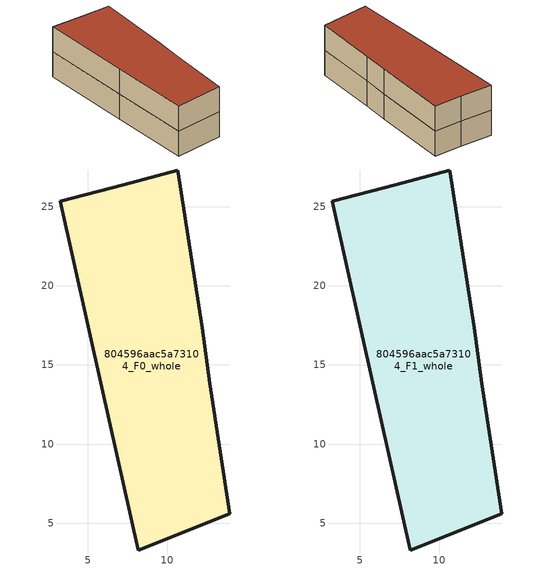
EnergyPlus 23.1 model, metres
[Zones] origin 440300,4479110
804596aac5a73104_F0_whole
 floor ground (EU_floor_Construction): 10.66,27.32 12.22,17.37 12.71,13.85 13.95,5.58 8.19,3.3 5.86,13.6 3.26,25.36 7.26,26.39 z0
 wall outside (EU_wall_Construction): 3.26,25.36 5.86,13.6 8.19,3.3 13.95,5.58 12.71,13.85 12.22,17.37 10.66,27.32 7.26,26.39 3.26,25.36 z0:3
804596aac5a73104_F1_whole
 floor to 804596aac5a73104_F0_whole (EU_floor_Construction): 10.66,27.32 12.22,17.37 12.71,13.85 13.95,5.58 8.19,3.3 5.86,13.6 3.26,25.36 7.26,26.39 z3
 wall outside (EU_wall_Construction): 3.26,25.36 5.86,13.6 8.19,3.3 13.95,5.58 12.71,13.85 12.22,17.37 10.66,27.32 7.26,26.39 3.26,25.36 z3:6
 roof outside (EU_roof_Construction): 13.95,5.58 12.71,13.85 12.22,17.37 10.66,27.32 7.26,26.39 3.26,25.36 5.86,13.6 8.19,3.3 z6
[Building]
EU S2 Campaign: North Axis=0; Terrain=City; Solar Distribution=FullExterior
[Site:Location]
Madrid: Latitude=40.5; Longitude=-3.5; Time Zone=1; Elevation=609
[SizingPeriod:WeatherFileDays]
AnnualSizingPeriod: Begin Month=1; Begin Day of Month=1; End Month=12; End Day of Month=31; Day of Week for Start Day=Monday; Use Weather File Daylight Saving Period=No; Use Weather File Rain and Snow Indicators=No
[MATERIAL]
EU_InternalMass_Material: Roughness=MediumRough; Thickness=0.1; Conductivity=1; Density=1800; Specific Heat=900; Thermal Absorptance=0.9; Solar Absorptance=0.7; Visible Absorptance=0.7
[MATERIAL:NOMASS] Roughness=MediumRough; Thermal Absorptance=0.9; Solar Absorptance=0.7; Visible Absorptance=0.7
Name | Thermal Resistance
EU_wall_NoMass | 1.60022
EU_roof_NoMass | 1.57597
EU_floor_NoMass | 0.470652
[CONSTRUCTION]
EU_wall_Construction: EU_wall_NoMass
EU_roof_Construction: EU_roof_NoMass
EU_floor_Construction: EU_floor_NoMass
EU_InternalMass_Construction: EU_InternalMass_Material
[ZONE] Type=1; Multiplier=1; Ceiling Height=autocalculate; Volume=460.12; Floor Area=autocalculate; Part of Total Floor Area=Yes
804596aac5a73104_F0_whole; 804596aac5a73104_F1_whole
[INTERNALMASS] Construction=EU_InternalMass_Construction; Surface Area=153.373
Name | Zone or ZoneList
804596aac5a73104_F0_whole_EU_InternalMass | 804596aac5a73104_F0_whole
804596aac5a73104_F1_whole_EU_InternalMass | 804596aac5a73104_F1_whole
[OTHEREQUIPMENT] Fuel Type=Electricity; Design Level Calculation Method=Watts/Area; Power per Zone Floor Area=1; Fraction Latent=0; Fraction Radiant=0; Fraction Lost=0; Carbon Dioxide Generation Rate=0; EndUse Subcategory=EU_Step8_InternalGains
Name | Zone or ZoneList or Space or SpaceList | Schedule
EU_Step8_InternalGain_804596aac5a73104_F0_whole_f000 | 804596aac5a73104_F0_whole | EU_Step8_GainSchedule_804596aac5a73104_F0_whole_f000
EU_Step8_InternalGain_804596aac5a73104_F1_whole_f000 | 804596aac5a73104_F1_whole | EU_Step8_GainSchedule_804596aac5a73104_F1_whole_f000
[ZONEVENTILATION:DESIGNFLOWRATE] Schedule=EU_AlwaysOn; Design Flow Rate Calculation Method=AirChanges/Hour; Air Changes per Hour=0.480704; Ventilation Type=Natural; Fan Pressure Rise=0; Fan Total Efficiency=1; Constant Term Coefficient=1; Temperature Term Coefficient=0; Velocity Term Coefficient=0; Velocity Squared Term Coefficient=0; Minimum Indoor Temperature=-100; Maximum Indoor Temperature=100; Delta Temperature=-100; Minimum Outdoor Temperature=-100; Maximum Outdoor Temperature=100; Maximum Wind Speed=40
Name | Zone or ZoneList or Space or SpaceList
EU_ConstantAir_804596aac5a73104_F0_whole | 804596aac5a73104_F0_whole
EU_ConstantAir_804596aac5a73104_F1_whole | 804596aac5a73104_F1_whole
[HVACTEMPLATE:THERMOSTAT] Constant Heating Setpoint=20; Constant Cooling Setpoint=50
EU_HeatOnly_804596aac5a73104_F0_whole; EU_HeatOnly_804596aac5a73104_F1_whole
[HVACTEMPLATE:ZONE:IDEALLOADSAIRSYSTEM] System Availability Schedule=EU_AlwaysOn; Maximum Heating Supply Air Temperature=50; Minimum Cooling Supply Air Temperature=13; Maximum Heating Supply Air Humidity Ratio=0.0156; Minimum Cooling Supply Air Humidity Ratio=0.0077; Heating Limit=NoLimit; Cooling Limit=NoLimit; Heating Availability Schedule=EU_AlwaysOn; Cooling Availability Schedule=EU_CoolingOff; Dehumidification Control Type=ConstantSensibleHeatRatio; Cooling Sensible Heat Ratio=0.7; Dehumidification Setpoint=60; Humidification Control Type=None; Humidification Setpoint=30; Outdoor Air Method=None; Outdoor Air Flow Rate per Person=0.00944; Outdoor Air Flow Rate per Zone Floor Area=0; Outdoor Air Flow Rate per Zone=0; Demand Controlled Ventilation Type=None; Outdoor Air Economizer Type=NoEconomizer; Heat Recovery Type=None; Sensible Heat Recovery Effectiveness=0.7; Latent Heat Recovery Effectiveness=0.65
Name | Template Thermostat
804596aac5a73104_F0_whole | EU_HeatOnly_804596aac5a73104_F0_whole
804596aac5a73104_F1_whole | EU_HeatOnly_804596aac5a73104_F1_whole
[SIZING:ZONE] Zone Cooling Design Supply Air Temperature Input Method=SupplyAirTemperature; Zone Cooling Design Supply Air Temperature=13; Zone Heating Design Supply Air Temperature Input Method=SupplyAirTemperature; Zone Heating Design Supply Air Temperature=50; Zone Cooling Design Supply Air Humidity Ratio=0.008; Zone Heating Design Supply Air Humidity Ratio=0.008; Cooling Design Air Flow Method=DesignDay; Cooling Design Air Flow Rate=0; Cooling Minimum Air Flow per Zone Floor Area=0.000762; Cooling Minimum Air Flow=0; Cooling Minimum Air Flow Fraction=0.2; Heating Design Air Flow Method=DesignDay; Heating Design Air Flow Rate=0; Heating Maximum Air Flow per Zone Floor Area=0.002032; Heating Maximum Air Flow=0.141576; Heating Maximum Air Flow Fraction=0.3; Account for Dedicated Outdoor Air System=No; Dedicated Outdoor Air System Control Strategy=NeutralSupplyAir; Dedicated Outdoor Air Low Setpoint Temperature for Design=autosize; Dedicated Outdoor Air High Setpoint Temperature for Design=autosize; Zone Load Sizing Method=Sensible Load Only No Latent Load; Zone Latent Cooling Design Supply Air Humidity Ratio Input Method=HumidityRatioDifference; Zone Cooling Design Supply Air Humidity Ratio Difference=0.005; Zone Latent Heating Design Supply Air Humidity Ratio Input Method=HumidityRatioDifference; Zone Humidification Design Supply Air Humidity Ratio Difference=0.005
804596aac5a73104_F0_whole; 804596aac5a73104_F1_whole
[SCHEDULE:CONSTANT]
Name | Hourly Value
EU_AlwaysOn | 1
EU_CoolingOff | 0
[SCHEDULE:FILE] Column Number=1; Rows to Skip at Top=0; Number of Hours of Data=8760; Column Separator=Comma; Interpolate to Timestep=No; Minutes per Item=60; Adjust Schedule for Daylight Savings=Yes
Name | File
EU_Step8_GainSchedule_804596aac5a73104_F0_whole_f000 | C:\Users\o_iseri\Desktop\OpenUBEM\openubem\outputs\eu_evidence\EU-11\ES-MAD-BERRUGUETE\idfs\804596aac5a73104\804596aac5a73104_F0_whole_f000_gain.csv
EU_Step8_GainSchedule_804596aac5a73104_F1_whole_f000 | C:\Users\o_iseri\Desktop\OpenUBEM\openubem\outputs\eu_evidence\EU-11\ES-MAD-BERRUGUETE\idfs\804596aac5a73104\804596aac5a73104_F1_whole_f000_gain.csv
